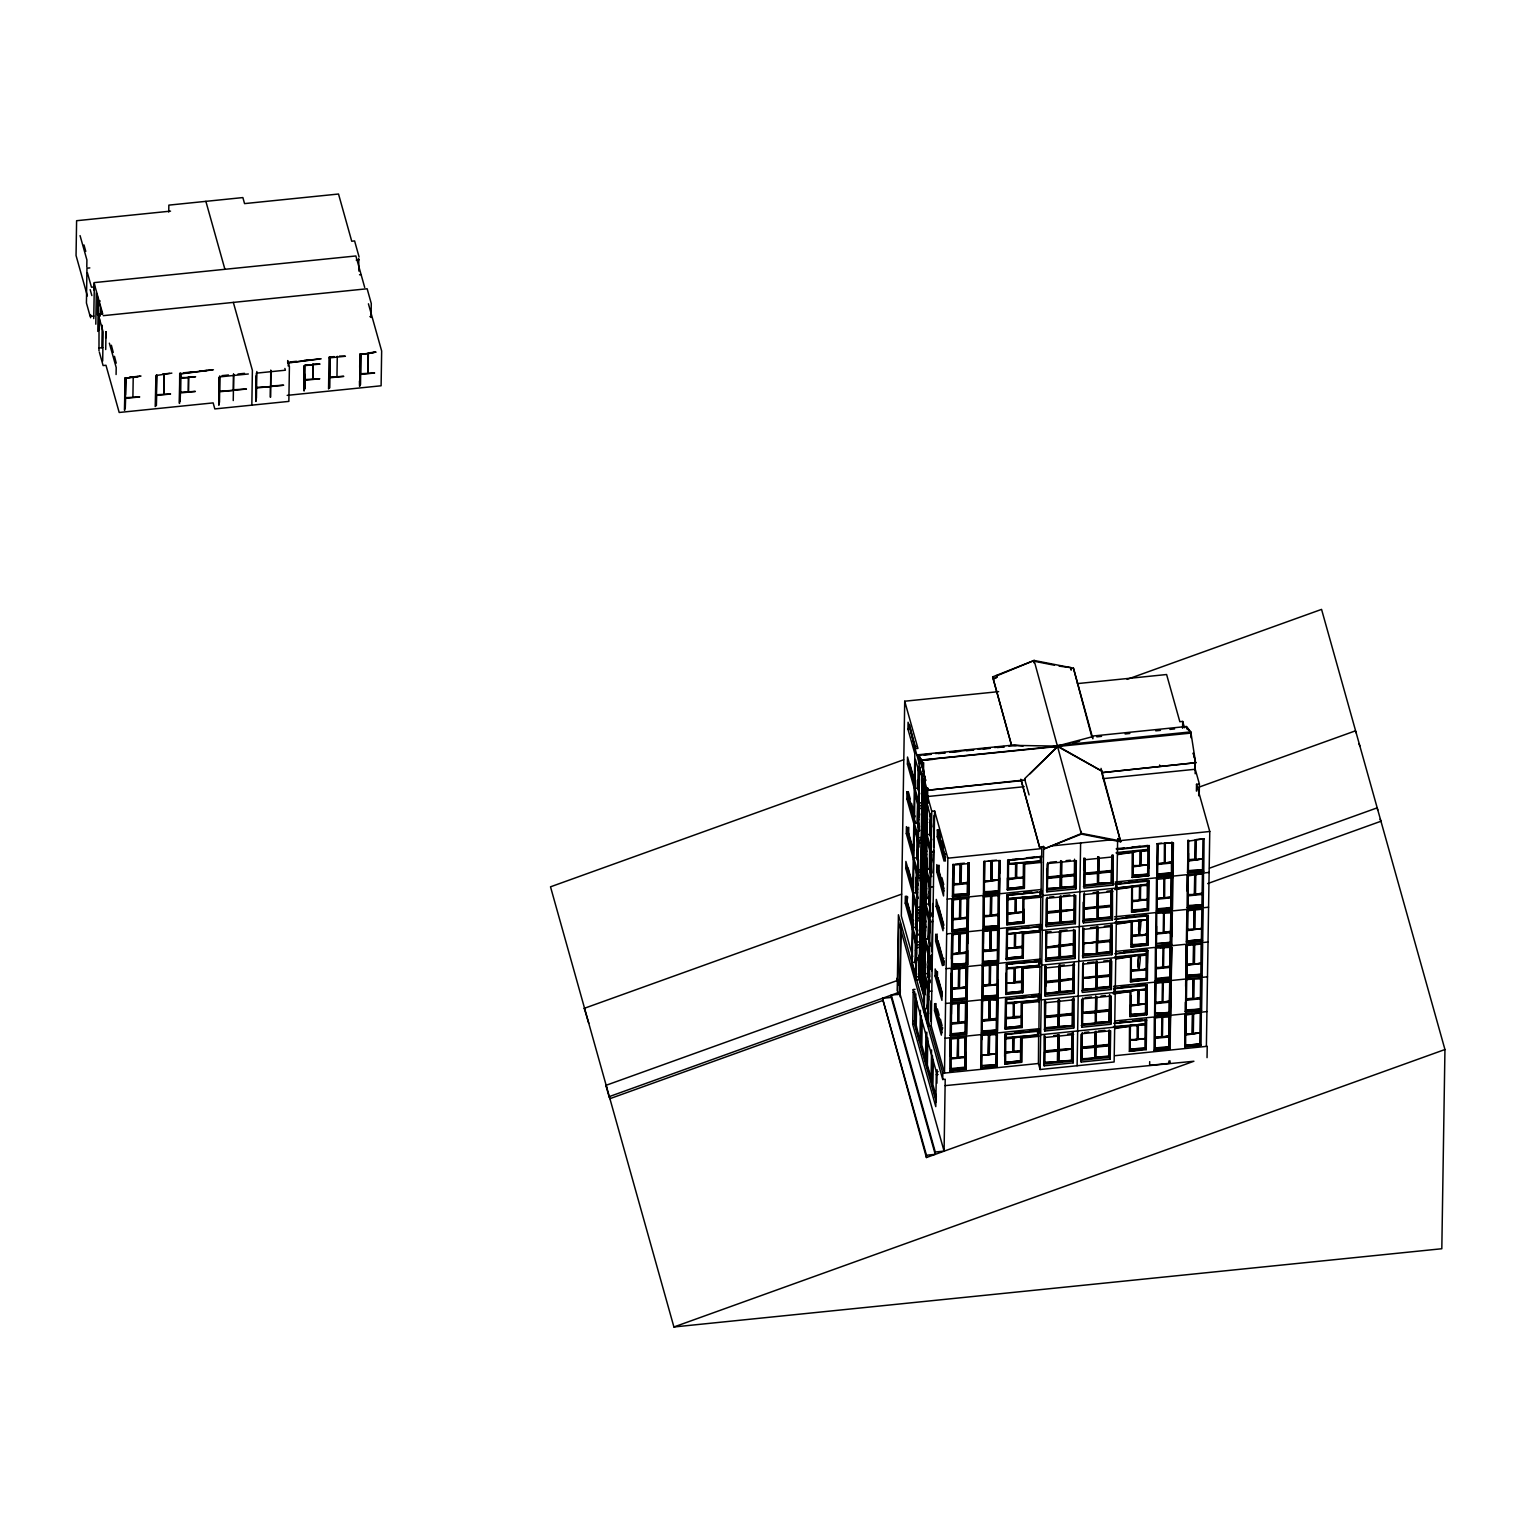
<?xml version="1.0" encoding="UTF-8"?>
<svg xmlns="http://www.w3.org/2000/svg" width="1521" height="1521" viewBox="0 0 1521 1521"><rect width="100%" height="100%" fill="white"/><g stroke="black" fill="none" stroke-linecap="round" stroke-linejoin="round"><path stroke-width="1.5" d="M86.792 266.974L86.906 259.977L80.062 235.603M90.557 317.737L90.595 314.904L91.013 316.349L93.865 316.064M93.846 289.96L93.884 285.321L94.321 286.918L91.469 287.203L87.4 272.715M94.245 286.632L94.283 283.819M94.359 284.085L93.732 318.611M95.804 324.201L96.298 292.735M97.496 315.056L97.743 299.314M97.819 331.407L98.314 299.941L96.641 293.99M98.979 350.819L99.055 314.334L102.744 313.972L93.96 282.64L355.876 255.965L364.698 287.431M99.302 330.133L99.473 318.859M100.196 316.121L100.329 307.128L98.675 301.177L100.234 301.025M101.869 347.72L102.23 325.285M102.687 361.066L103.143 331.901L98.998 317.167M105.69 338.118L105.805 331.673M105.71 349.545L105.995 331.616M116.09 374.527L116.204 367.55L109.36 343.176M124.874 377.683L124.589 410.309L125.083 378.482L140.997 376.048M125.483 394.871L125.749 377.626M133.221 376.866L132.916 396.259M156.606 374.698L156.321 405.784L156.492 395.441L170.58 393.996L156.283 394.757L156.796 375.383M164.097 373.938L163.983 394.015L164.287 374.622M168.736 212.065L168.85 205.126L242.866 197.578L244.558 203.605L338.518 194.023L351.731 241.231L354.602 240.926L359.089 256.992M179.706 373.215L179.459 403.445L179.915 373.995L213.434 369.774M180.581 372.968L180.714 377.626L180.771 373.653L212.218 369.755M218.777 377.55L218.872 405.213L219.309 376.942L248.322 373.976M219.575 377.455L219.537 390.916L219.785 375.877M233.512 373.881L233.435 389.509M233.683 374.451L233.245 400.555M251.84 405.156L252.391 370.364L233.34 302.394M255.794 376.143L255.908 401.449L256.365 373.158L285.378 370.211L284.883 368.462M256.84 371.523L256.422 398.179M270.738 370.097L270.662 385.707L270.89 370.668M288.458 362.682L288.191 365.972M304.789 374.261L304.903 379.623L305.132 365.591L312.09 364.869L304.922 364.907M329.791 357.055L329.696 377.132L330 357.739M337.282 356.294L336.978 375.687M358.88 271.08L358.69 258.494M359.488 381.03L359.64 386.372L360.135 354.545L376.048 352.111L368.158 352.929L368.044 373.006L368.348 353.613L374.755 352.245M359.697 367.379L359.926 353.747M360.667 353.69L360.553 373.767L360.857 354.374L367.474 353.709M371.067 317.433L371.276 303.516L367.15 288.762L103.219 315.665M945.111 1085.633L1193.909 1061.24L926.422 1157.538L882.465 998.327L891.268 997.434L935.244 1154.363L926.46 1155.219L882.465 998.327M891.268 997.434L891.306 995.114L900.242 994.202L900.318 989.41M898.379 985.114L897.143 978.117L898.417 982.642M897.219 990.741L898.417 914.767L923.798 1005.324M897.637 994.468L898.759 922.62L942.735 1079.492L945.206 1079.245L944.085 1151.112L935.282 1152.005L891.306 995.114M899.652 992.89L900.641 929.521M900.052 996.825L901.192 924.502M998.651 691.637L904.71 701.219L901.326 916.098L912.676 956.557M912.068 927.563L905.242 903.189L905.337 896.192L912.182 920.566L913.57 920.433M912.619 892.77L905.775 868.396L905.889 861.418L912.733 885.792M913.17 857.996L906.326 833.603L906.44 826.625L913.265 851M913.703 823.203L906.877 798.829L906.991 791.833L908.379 791.681L908.265 798.677L915.091 823.051M914.254 788.41L907.429 764.036L907.524 757.04L914.368 781.414M914.805 753.617L907.961 729.243L908.075 722.247L914.92 746.621L911.706 963.573L916.231 979.771L919.102 979.486L922.258 773.276M906.725 896.059L906.63 903.056L913.456 927.43M907.79 828.812L907.714 833.47L913.303 853.414M909.349 729.091L909.425 724.433M907.942 827.424L907.847 833.394L913.246 852.616M909.558 725.042L914.958 749.035M913.475 850.391L908.683 833.318L908.778 827.348M918.361 973.877L919.14 976.653L916.288 976.957L912.22 962.451L912.676 933.305L916.745 947.792L919.521 947.222M919.692 941.86L916.84 942.164L912.771 927.658L913.227 898.512L917.296 912.999L920.148 912.714L919.749 911.269L919.521 915.794M920.243 907.086L917.372 907.372L913.322 892.865L913.779 863.719L917.828 878.225L920.699 877.921L920.243 876.343L920.072 881.001M919.996 869.499L920.775 872.294L917.924 872.579L913.855 858.091L914.311 828.926L918.38 843.433L921.156 842.862M921.327 837.501L918.475 837.786L914.406 823.298L914.862 794.133L918.931 808.64L921.783 808.354L921.384 806.91M921.878 802.708L919.026 802.993L914.958 788.505L915.414 759.359L919.483 773.847L922.334 773.562M913.246 989.544L936.328 1071.849L935.776 1106.642L912.695 1024.317L913.246 989.544L915.053 989.353M915.68 891.382L915.908 877.484M917.334 787.06L917.429 780.235M916.174 966.063L915.072 962.166L915.433 939.731M917.809 935.187L915.623 927.373L915.984 904.938M917.809 898.436L916.174 892.58L916.479 872.408M917.809 861.704L916.726 857.787L917.068 835.371M919.445 830.808L917.258 822.994L917.657 798.335M918.133 768.029L917.809 788.22L919.445 794.076M936.309 1101.888L914.501 1024.146L914.977 994.411M916.383 965.854L915.281 961.899L916.383 950.131M916.498 953.078L915.604 940.834M918.038 935.016L915.832 927.107L916.003 915.433L917.676 921.384M917.562 920.129L916.022 914.634L916.193 903.911M918.038 898.246L916.364 892.314L916.555 880.64M916.707 871.267L916.574 879.841L918.114 885.336M918.038 861.475L916.916 857.521L918.019 845.771M918.133 848.718L917.258 836.474M919.692 830.656L917.467 822.728L917.657 811.073L919.673 814.933M919.406 802.879L919.197 815.75L917.657 810.275L917.828 799.533M919.311 780.235L918.342 766.888M915.832 978.326L916.345 946.347M916.383 943.533L918.095 840.676M918.019 839.155L919.254 766.793M1023.101 746.07L1013.48 745.062L917.239 754.872L919.292 755.005L919.178 766.071L931.765 811.282L928.38 1026.162L931.251 1025.876L944.484 1073.065L947.849 858.186L934.616 810.978L931.765 811.282M916.631 1000.514L916.25 1025.249L919.939 1041.733L915.338 1025.325L915.832 993.859M916.231 979.771L919.749 756.983L922.734 767.649M917.809 921.023L917.733 909.406M918.969 847.159L918.817 839.82M918.646 977.889L919.045 955.036M920.547 859.631L920.3 873.51L927.316 898.569M921.707 783.391L921.669 778.771M921.441 949.465L920.966 978.687L922.639 984.638L921.08 984.809L919.406 978.859L919.901 947.374L921.46 947.222M921.631 950.017L919.958 944.066L920.452 912.581L922.125 918.532L921.631 950.017L923.19 949.845M920.509 909.273L921.004 877.807L922.677 883.758L922.182 915.224L920.509 909.273L922.068 909.121L922.486 882.142M921.555 843.014L923.209 848.965L922.715 880.431L921.061 874.48L921.555 843.014L923.114 842.843M921.593 839.687L922.087 808.221L923.76 814.172L923.266 845.638L921.593 839.687L923.152 839.535L924.274 843.509M924.236 783.885L923.817 810.845L922.144 804.894L922.563 777.934M925.624 780.292L923.513 771.965L923.665 762.648M919.939 1041.733L920.433 1010.267M922.639 947.868L921.517 943.895L922.011 912.429M924.274 880.279L922.62 874.328L923.076 845.106M923.152 839.535L923.646 808.069M924.027 784.513L923.703 804.742L922.144 804.894M921.08 984.809L921.574 953.325L919.901 947.374M923.095 991.996L921.422 986.045L921.916 954.58L923.589 960.531L923.095 991.996L924.654 991.844M922.467 919.787L924.141 925.738L923.646 957.203L921.973 951.252L922.467 919.787L924.027 919.635M924.54 887.085L924.084 916.307L925.757 922.258L924.198 922.429L922.525 916.46L923.019 884.994L924.578 884.842M924.73 887.637L923.076 881.686L923.57 850.201L925.224 856.152L924.73 887.637L926.308 887.465M923.608 846.893L924.103 815.408L925.776 821.378L925.281 852.844L923.608 846.893L925.186 846.722L925.605 819.762M926.251 791.072L925.833 818.051L924.16 812.1L924.597 785.121M925.947 1032.341L925.49 1061.563L920.889 1045.174L921.346 1015.952M925.833 1059.434L921.802 1045.079L922.201 1020.344M923.437 934.122L923.57 925.129M924.939 838.736L925.186 823.013M924.578 990.722L923 985.893L923.456 956.671M923.988 921.878L923.532 951.1L921.973 951.252M926.213 886.363L924.635 881.515L925.129 850.049M926.84 815.902L925.719 811.948L926.08 789.456M924.198 922.429L924.692 890.945L923.019 884.994M925.186 994.696L925.509 961.614L923.95 961.766L923.456 993.251L925.015 993.08M926.042 926.821L924.483 926.992L923.988 958.458L925.662 964.409M926.764 894.823L925.091 888.872L925.586 857.407L927.259 863.358M927.696 822.462L926.137 822.614L925.643 854.08L927.297 860.03M927.297 823.26L926.175 819.306L926.65 790.064M927.221 791.148L923.779 1009.716L928.38 1026.162M924.255 1011.427L924.749 979.448M924.806 976.634L925.3 944.655M925.357 941.841L925.852 909.862M925.89 907.048L926.403 875.069M926.441 872.255L926.935 840.295M926.992 837.463L927.487 805.503M926.498 898.778L927.03 863.985M927.981 803.411L928.304 796.015M927.506 985.874L927.164 1008.309L928.628 1013.556M928.095 948.857L928.038 977.68L928.076 974.847M930.263 945.929L928.247 938.723L928.571 918.551M929.141 881.515L928.799 903.93L930.263 909.178M929.73 844.478L929.35 869.156L931.365 876.343M930.206 814.172L929.882 834.364L931.365 839.592M931.974 1081.317L926.46 1065.004L926.859 1032.246M927.316 1007.872L928.399 996.122L927.316 1007.872L928.418 1011.826M928.609 1000.172L927.639 986.825M930.072 981.007L927.848 973.079L928.951 961.329L929.882 976.938M930.51 966.006L928.057 960.607L928.228 949.884M930.072 944.237L928.399 938.286L928.59 926.631L930.244 932.563M928.704 919.387L930.149 931.308M928.951 903.493L930.053 891.743L928.951 903.493L930.053 907.467M930.168 894.69L929.274 882.446M931.727 876.628L929.502 868.719L930.586 856.95L931.517 872.579M931.346 862.977L929.692 856.247L929.863 845.524M931.708 839.858L930.034 833.926L930.225 822.253L931.346 826.207M931.784 826.949L930.339 815.009M928.856 955.511L927.962 1021.656L923.817 1006.902M930.51 851.152L929.597 917.277L925.471 902.542M931.08 814.039L930.7 847.691L926.555 832.957M931.384 1079.264L927.373 1064.909L927.791 1037.93M930.072 965.284L929.027 956.234M929.502 926.536L928.399 938.286M931.708 860.905L930.681 851.855M931.023 829.154L930.034 833.926M931.251 814.933L930.244 821.454M926.422 1157.5L926.46 1155.219M929.597 966.101L929.768 955.378M931.232 861.742L931.403 851M929.844 967.014L930.015 956.272M931.479 862.635L931.613 854.061M930.814 1021.352L930.947 1000.856M931.613 970.873L931.86 954.599M931.917 951.785L932.411 919.806M932.658 903.531L932.449 916.992L931.365 913.075M933.134 873.225L933.495 850.22M933.552 847.406L934.046 815.446M931.251 1025.876L934.616 810.978M931.061 1081.412L931.555 1049.927M936.042 1099.189L932.012 1084.834L932.468 1055.612M936.385 1097.04L932.924 1084.739L933.324 1060.023M934.635 1003.765L941.48 1028.139L941.366 1035.136L934.54 1010.762L934.635 1003.765L936.023 1003.613L935.928 1010.609M935.073 975.969L935.187 968.972L942.031 993.346L941.917 1000.343L935.073 975.969L937.43 975.626L937.487 971.653M935.624 941.176L935.738 934.179L942.564 958.553L942.45 965.55L935.624 941.176L937.982 940.834L943.952 962.185M936.176 906.383L936.29 899.386L943.115 923.76L943.001 930.757L936.176 906.383L938.514 906.041L943.914 925.262M936.727 871.59L936.822 864.593L943.666 888.967L943.552 895.964L936.727 871.59L939.065 871.248L939.16 865.278M937.373 829.82L944.218 854.194L944.104 861.171L937.259 836.797L937.373 829.82L938.761 829.667L938.647 836.664L945.492 861.038M936.537 971.159L936.461 975.817L942.05 995.761M937.126 934.046L937.012 941.024L943.857 965.398M938.324 865.373L938.115 871.457L943.704 891.401M935.244 1154.325L935.282 1152.005M936.898 1083.256L937.107 1069.757M943.78 960.416L943.723 964.409L937.145 940.929M942.735 1079.492L942.83 1073.237L928.247 1021.161M949.865 1056.468L950.15 1038.292L949.865 1070.898L966.006 1069.263L966.272 1036.638L958.496 1037.455L958.401 1057.532L964.998 1056.867L950.701 1058.274L950.739 1069.301L964.827 1067.875L964.808 1056.829L964.827 1067.875M961.253 1002.434L967.052 1002.643L966.538 1034.47L950.416 1036.124L950.682 1003.499L955.302 1003.023M962.755 967.527L967.584 967.85L967.09 999.677L950.967 1001.331L951.157 973.25M951.385 958.914L951.785 933.913L959.276 933.172L959.162 953.249L959.276 933.172M952.051 931.746L952.336 899.12L952.051 931.746L968.193 930.111L968.459 897.485L968.193 930.111M968.725 895.318L969.01 862.692L968.725 895.318L952.602 896.953L952.659 877.978M950.416 1036.124L950.682 1003.499M950.967 1001.331L951.233 968.706L958.154 968.002M967.736 943.647L967.907 932.278L967.641 964.884L951.5 966.538L951.785 933.913M952.602 896.953L952.868 864.327M950.72 1057.608L951.024 1038.216L950.91 1058.293L957.527 1057.627L957.831 1038.235M958.382 1003.442L958.078 1022.834L951.271 1022.815L965.55 1022.074L965.664 1001.997L965.379 1033.082L951.29 1034.527L951.195 1027.626M951.405 1014.203L951.576 1003.423L951.29 1034.527M951.633 999.05L951.804 988.688L966.101 987.281L966.215 967.204L965.93 998.289L951.633 999.05L965.93 998.289M951.823 999.734L952.108 968.63L951.994 988.707M952.184 964.257L952.355 953.895L966.653 952.488L966.767 932.411L966.462 963.496L952.184 964.257L966.462 963.496M952.355 953.249L952.659 933.837L952.545 953.933L958.971 952.564M967.014 928.704L966.995 917.676L967.014 928.704L952.926 930.149L953.211 899.063M953.287 894.671L953.439 884.328L967.736 882.902L967.85 862.825L967.565 893.93L953.287 894.671L967.565 893.93M953.477 895.356L953.762 864.27M950.739 1069.301L950.701 1058.274M952.374 964.941L952.355 953.895M953.401 899.748L953.097 919.14L967.185 917.695L967.489 898.303M953.648 884.347L953.952 864.955M957.336 1056.943L957.641 1037.55M957.869 1022.15L958.173 1002.757M958.42 987.357L958.724 967.964L958.61 988.042L951.804 988.023M959.523 917.771L959.827 898.379L959.713 918.456L952.907 918.456M960.055 882.979L960.359 863.586L960.264 883.663L953.458 883.663M959.048 1002.662L958.933 1022.739L965.36 1021.39M964.808 1056.182L965.113 1036.79L964.998 1056.867M965.379 1033.082L965.341 1022.055M965.74 997.605L965.892 987.262M966.272 962.812L966.443 952.469M967.185 917.695L967.299 897.618M967.375 893.245L967.527 882.883M966.006 1069.263L966.025 1052.551M966.538 1034.47L966.824 1001.845M967.09 999.677L967.375 967.071M967.641 964.884L967.622 950.454M980.722 1067.989L981.007 1035.364L997.358 1034.508L996.863 1066.335L980.722 1067.989L996.863 1066.335M993.08 999.392L997.909 999.715L997.396 1031.542L981.273 1033.196L981.558 1000.571L986.844 1000.058M998.156 968.687L998.232 964.143L997.947 996.749L981.825 998.403L982.091 965.778L989.582 965.036L989.468 985.114L982.87 985.798L982.984 965.702L982.87 985.798M998.498 961.975L998.784 929.35L998.498 961.975L982.357 963.611L982.642 930.985L991.863 930.053M999.05 927.183L999.316 894.557L999.05 927.183L982.908 928.818L983.193 896.192M983.46 894.025L983.745 861.418L1000.096 860.563L999.582 892.39L983.46 894.025L999.582 892.39M996.179 1034.546L995.685 1064.947L981.406 1065.708L981.577 1055.346L995.875 1053.939L981.577 1055.346M981.825 1039.603L981.882 1035.288L981.767 1055.365L988.384 1054.699L988.688 1035.307M982.148 1031.599L982.433 1000.495L982.148 1031.599L996.236 1030.154L996.711 999.753M997.073 964.276L996.787 995.361L982.699 996.806L982.661 985.76L996.939 985.019L982.661 985.76M997.624 929.483L997.339 960.569L983.231 962.013L983.136 955.112M983.327 943.857L983.517 930.928L990.133 930.244L990.019 950.321L983.212 950.321L990.019 950.321M998.156 894.69L997.871 925.795L983.783 927.221L983.764 916.193L998.061 914.767M983.783 927.221L984.068 896.135M998.898 860.582L998.422 891.002L984.334 892.428L984.296 881.4L998.594 879.975L991.787 879.975L992.091 860.582L991.787 879.975M984.315 880.735L984.619 861.342L984.505 881.42L991.122 880.754L991.236 860.658L990.932 880.07M981.596 1066.392L981.767 1056.03M982.699 996.806L982.851 986.445M983.231 962.013L983.212 950.986L997.491 950.226L983.403 951.671M983.403 951.005L983.517 930.928M983.954 916.212L984.258 896.82M984.334 892.428L984.296 881.4M988.194 1054.015L988.498 1034.622M988.935 1019.907L989.049 999.829L988.935 1019.907L982.319 1020.572L996.217 1019.127M989.468 985.114L989.582 965.036M989.829 949.636L990.133 930.244M990.38 914.843L990.684 895.451L990.57 915.528L983.764 915.528M989.563 1035.212L989.258 1054.604L989.372 1034.527M989.791 1019.811L989.905 999.734L989.791 1019.811L996.407 1019.146M990.152 984.334L990.456 964.941L990.342 985.019L996.958 984.353L990.342 985.019M990.703 949.56L991.008 930.168L990.893 950.245L997.51 949.56L990.893 950.245M991.255 914.767L991.559 895.375L991.445 915.452L997.852 914.083L998.042 915.433L983.954 916.878M996.635 1065.537L997.13 1033.71L990.228 1034.413M997.396 1031.542L997.681 998.936M997.947 996.749L997.985 980.056M999.373 891.591L999.582 877.959M999.658 873.415L1000.096 860.563M1004.62 1056.449L1004.982 1033.805L1004.735 1064.054L1021.599 1062.323L1021.751 1037.246L1038.634 1035.535L1038.425 1063.502L1040.117 1069.51L1114.133 1061.981L1117.631 839.193L1120.14 839.687M1005.191 1034.603L1038.919 1031.162L1039.166 1000.742L1022.302 1002.453L1022.15 1027.531L1005.286 1029.261L1005.514 999.012L1010.02 998.556M1005.514 999.012L1039.47 996.369L1039.946 966.748L1022.853 967.66L1022.701 992.757L1005.818 994.468L1005.932 973.288M1012.815 963.534L1006.065 964.219L1040.022 961.576L1040.269 931.156L1023.405 932.867L1023.234 957.964L1006.37 959.675L1006.617 929.426L1015.61 928.513M1006.921 924.882L1007.168 894.652L1006.921 924.882L1023.785 923.171L1023.937 898.074L1040.801 896.363L1040.573 926.783L1006.617 929.426M1007.377 895.432L1041.105 892.009L1041.353 861.57L1024.489 863.301L1024.336 888.378L1007.472 890.089L1007.415 877.978M1005.286 1029.261L1005.742 999.81M1005.818 994.468L1006.294 965.017M1006.37 959.675L1006.845 930.225M1007.472 890.089L1007.701 859.859M1013.499 1051.391L1020.648 1051.372L1013.499 1051.391L1013.727 1037.36L1020.686 1036.657L1020.496 1060.878L1005.59 1062.399L1005.761 1038.178L1012.91 1038.14L1005.951 1038.862L1005.875 1033.558L1005.989 1038.235L1037.626 1035.002L1037.493 1030.344L1006.065 1034.242M1014.051 1016.617L1021.199 1016.579L1014.051 1016.617L1014.26 1002.567L1021.218 1001.864L1021.047 1026.086L1006.142 1027.607L1006.084 1017.416L1013.233 1017.397L1006.275 1018.1L1006.313 1003.385L1013.461 1003.347L1006.313 1003.385M1006.541 1003.442L1006.408 998.784L1006.541 1003.442L1038.178 1000.21L1038.235 996.236L1006.598 999.468M1015.001 968.459L1014.792 982.509L1014.811 967.774L1021.77 967.071L1021.599 991.293L1006.674 992.814L1006.864 968.592L1038.71 965.417L1038.786 961.443L1006.959 963.991L1007.092 968.649L1007.149 964.675M1015.553 933.666L1015.325 947.716L1015.363 932.981L1022.321 932.278L1022.15 956.5L1007.225 958.021L1007.396 933.799L1039.261 930.643L1039.318 926.65L1007.701 929.882L1007.643 933.856L1039.261 930.643M1016.104 898.892L1015.876 912.923L1015.914 898.208L1022.873 897.485L1022.682 921.707L1007.777 923.228L1007.948 899.006L1039.813 895.85L1039.87 891.876M1022.644 912.182L1007.91 914.368L1007.739 913.056L1014.887 913.018L1015.096 898.987L1008.138 899.691L1008.043 894.405M1016.655 864.099L1016.427 878.13L1016.446 863.415L1023.405 862.692L1023.234 886.933L1008.328 888.454L1008.499 864.213L1040.364 861.057L1040.231 856.399M1040.421 857.084L1008.784 860.297L1008.727 864.27L1008.594 859.612M1008.176 899.063L1008.252 895.089L1037.607 892.105M1012.701 1052.19L1005.552 1052.209L1012.701 1052.19L1012.72 1037.455M1013.233 1017.397L1013.271 1002.662M1013.689 1052.076L1013.727 1037.36M1014.241 1017.302L1014.26 1002.567M1021.599 1062.323L1021.751 1037.246M1022.15 1027.531L1022.302 1002.453M1022.701 992.757L1022.853 967.66M1023.234 957.964L1023.405 932.867M1023.785 923.171L1023.766 909.121M1024.336 888.378L1024.489 863.301M1038.634 1035.535L1038.71 1030.363L1029.717 1031.276M1039.166 1000.742L1039.261 995.571L1031.257 996.236M1039.718 965.949L1039.794 960.797L1034.071 961.234M1040.269 931.156L1040.345 926.004L1035.839 926.46M1040.801 896.363L1041.105 892.009M1041.353 861.57L1041.429 856.418L1007.929 860.639M1041.657 857.217L1041.79 848.604L947.849 858.186M1040.117 1069.51L1043.615 846.741L1039.68 847.71L1043.615 846.741L1044.205 848.851L1081.393 834.116L1120.711 841.797L1101.033 768.371M1044.68 1031.029L1044.642 1001.008L1044.68 1031.029L1073.693 1028.063L1073.655 998.042L1073.693 1028.063M1045.231 996.236L1045.193 966.215L1045.231 996.236L1074.244 993.289L1074.206 963.249L1074.244 993.289M1046.334 926.65L1046.771 898.36L1075.784 895.413L1075.328 923.703L1046.334 926.65L1046.239 898.987M1046.866 891.857L1047.323 863.586L1076.336 860.62L1075.879 888.91L1046.866 891.857L1046.714 868.909M1073.161 1062.856L1073.104 1032.835L1073.161 1062.856L1044.147 1065.822L1044.09 1035.782M1046.22 933.153L1045.783 961.443L1074.796 958.496L1075.233 930.206L1046.22 933.153L1045.745 931.422M1044.471 1062.571L1044.642 1051.791L1057.665 1050.46L1057.665 1061.81L1044.471 1062.571L1057.665 1061.81M1053.73 1035.592L1058.065 1035.136L1057.817 1050.193L1044.813 1051.505L1044.889 1035.896M1045.022 1027.778L1045.193 1016.998L1058.217 1015.667L1058.217 1027.017L1045.022 1027.778L1058.217 1027.017M1058.369 1015.401L1058.445 999.791L1058.369 1015.401L1045.364 1016.731L1045.44 1001.103M1045.668 986.521L1045.745 982.205L1058.92 980.608L1058.996 964.998M1058.749 992.224L1058.768 980.893L1058.749 992.224L1045.726 993.555L1045.992 966.31L1045.916 981.939M1059.51 932.354L1059.3 957.45L1046.277 958.762L1046.277 947.431L1059.472 945.815L1059.7 930.776M1046.296 946.575L1046.543 931.536L1046.467 947.146L1059.3 945.244M1059.852 922.658L1059.852 911.307L1059.852 922.658L1046.657 923.418L1046.828 912.638L1060.004 911.022L1060.251 895.983M1047.247 897.314L1046.999 912.353L1047.056 898.892M1047.208 888.625L1047.38 877.845L1060.403 876.514L1060.403 887.865L1047.208 888.625L1060.403 887.865M1047.361 889.196L1047.589 864.099M1044.642 1063.141L1044.642 1051.791M1044.813 1051.505L1045.06 1036.466M1045.174 1028.348L1045.193 1016.998M1045.364 1016.731L1045.592 1001.674M1046.277 958.762L1046.277 947.431M1046.828 923.969L1046.828 912.638M1047.779 862.521L1047.551 877.56L1060.555 876.229L1060.802 861.19M1057.494 1061.24L1057.665 1050.46M1057.817 1050.193L1057.894 1034.584M1058.046 1026.447L1058.217 1015.667M1058.92 980.608L1058.958 967.147M1059.3 957.45L1059.319 946.1M1060.004 911.022L1060.061 897.561M1060.232 887.294L1060.403 876.514M1060.555 876.229L1060.631 860.62M1058.692 1061.715L1058.692 1050.365L1071.545 1049.053L1058.863 1050.935L1058.692 1061.715L1071.545 1060.403L1071.811 1033.158M1058.863 1050.935L1058.806 1034.489M1072.514 998.936L1072.096 1025.61L1059.224 1026.922L1059.243 1015.572L1072.096 1014.26M1072.267 1013.975L1059.262 1015.306L1059.338 999.696M1059.776 992.129L1059.795 980.779L1072.666 978.63L1059.662 979.942L1059.776 992.129L1072.628 990.817L1073.046 964.143M1059.662 979.942L1059.89 964.903L1059.814 980.513M1060.327 957.336L1060.327 945.986L1073.199 943.838L1060.194 945.149L1060.327 957.336L1073.18 956.025L1073.598 929.35M1060.194 945.149L1060.403 932.259M1074.149 894.557L1073.731 921.232L1060.878 922.544L1060.878 911.193L1073.921 909.615L1060.745 910.376L1060.955 897.466M1074.529 859.213L1074.282 886.439L1061.411 887.751L1061.43 876.419L1074.282 875.107M1061.411 887.751L1061.487 862.692M1058.958 1035.06L1058.711 1050.098L1071.735 1048.768L1058.559 1049.528M1059.224 1026.922L1059.243 1015.572M1059.262 1015.306L1059.51 1000.267M1060.365 945.72L1060.593 930.681L1067.096 930.015M1060.878 922.544L1060.878 911.193M1061.145 895.888L1060.745 910.376M1061.696 861.095L1061.449 876.153L1074.453 874.822M1074.796 958.496L1074.72 930.814M1075.328 923.703L1075.252 896.04M1075.879 888.91L1075.803 861.247M1077.115 1065.746L1080.613 842.957M1081.203 1062.038L1081.64 1033.748L1110.653 1030.801L1110.197 1059.091L1081.203 1062.038L1081.108 1034.375M1081.735 1027.245L1082.192 998.955L1111.205 996.008L1110.748 1024.298L1081.735 1027.245L1081.659 999.582M1111.851 954.713L1111.794 924.692L1111.851 954.713L1082.838 957.679L1082.8 927.639M1112.383 919.92L1112.345 889.899L1112.383 919.92L1083.389 922.886L1083.199 902.276M1083.693 869.86L1083.884 858.072L1083.922 888.093L1112.935 885.127L1112.897 855.106L1112.935 885.127M1082.838 957.679L1083.275 929.388L1112.288 926.422M1083.389 922.886L1083.827 894.595L1112.84 891.629M1094.721 1046.695L1094.721 1058.046L1081.849 1059.338L1081.868 1048.007L1094.873 1047.266L1081.868 1048.007M1095.272 1031.352L1095.044 1046.391L1082.039 1047.722L1082.039 1036.409M1095.272 1011.902L1095.253 1023.253L1082.401 1024.565L1082.42 1013.214L1095.424 1012.473L1082.42 1013.214M1095.823 996.559L1095.595 1011.598L1082.591 1012.929L1082.629 999.468M1082.952 978.421L1095.823 977.109L1095.804 988.46L1082.952 989.772L1082.952 978.421L1096.128 976.824L1096.375 961.766M1083.37 963.097L1083.123 978.136L1083.199 962.527M1083.503 943.628L1096.356 942.317L1096.356 953.667L1083.332 954.408L1083.503 943.628L1096.679 942.031L1096.926 926.973L1090.424 927.639M1084.036 920.186L1084.207 909.406L1096.907 907.524L1096.907 918.874L1083.884 919.616L1084.055 908.836L1097.23 907.238L1097.459 892.2L1093.124 892.637M1084.207 909.406L1084.302 892.941M1097.459 872.75L1097.44 884.081L1084.587 885.393L1084.606 874.043L1097.611 873.301L1084.606 874.043M1097.782 872.446L1097.858 856.836L1097.782 872.446L1084.777 873.776L1084.853 858.167M1081.849 1059.338L1082.02 1048.577M1082.039 1047.722L1082.268 1032.683M1082.401 1024.565L1082.572 1013.785M1082.591 1012.929L1082.819 997.89M1082.952 989.772L1083.123 978.992M1083.503 954.979L1083.655 944.199M1083.922 928.304L1083.674 943.343L1096.679 942.031M1084.226 908.569L1084.454 893.511M1084.587 885.393L1084.758 874.613M1084.777 873.776L1085.005 858.719M1095.044 1046.391L1095.082 1032.93M1095.595 1011.598L1095.671 995.989M1096.128 976.824L1096.223 961.196M1096.527 941.461L1096.755 926.422M1097.23 907.238L1097.306 891.629M1095.576 1057.361L1095.747 1046.581L1108.771 1045.269L1108.771 1056.601L1095.576 1057.361L1108.6 1056.03M1109.189 1029.926L1108.942 1044.984L1095.938 1046.296L1095.976 1032.835M1096.128 1022.568L1096.299 1011.788L1109.322 1010.476L1109.303 1021.808L1096.128 1022.568L1109.303 1021.808M1109.722 995.152L1109.493 1010.191L1096.489 1011.522L1096.527 998.042M1109.855 987.034L1109.874 975.683L1109.855 987.034L1096.679 987.794L1096.831 977.014L1110.045 975.398L1110.273 960.359M1097.268 961.671L1097.04 976.729L1097.116 961.12M1110.406 952.241L1110.406 940.891L1110.406 952.241L1097.211 953.002L1097.382 942.221L1110.577 940.605L1110.824 925.567L1104.322 926.232M1097.82 926.897L1097.573 941.936L1097.649 926.327M1110.957 917.448L1110.957 906.098L1110.957 917.448L1097.763 918.209L1097.934 907.429L1111.129 905.813L1111.376 890.774L1107.041 891.211M1098.371 892.105L1098.124 907.143L1098.2 891.534M1098.314 883.416L1098.485 872.636L1111.509 871.305L1111.49 882.655L1098.314 883.416L1111.49 882.655M1111.68 871.039L1111.756 855.41L1111.68 871.039L1098.675 872.351L1098.751 856.741M1095.728 1057.932L1095.747 1046.581M1095.938 1046.296L1096.185 1031.257M1096.28 1023.139L1096.299 1011.788M1096.489 1011.522L1096.717 996.464M1096.831 988.346L1096.831 977.014M1097.382 953.572L1097.382 942.221M1097.915 918.779L1097.934 907.429M1098.466 883.986L1098.485 872.636M1098.675 872.351L1098.903 857.312M1108.771 1056.601L1108.98 1031.523M1109.151 1021.256L1109.322 1010.476M1109.493 1010.191L1109.57 994.582M1110.045 975.398L1110.121 959.789M1110.577 940.605L1110.653 924.996M1111.129 905.813L1111.205 890.203M1111.338 882.085L1111.509 871.305M1110.197 1059.091L1110.121 1031.409M1110.748 1024.298L1110.672 996.635M1111.3 989.506L1111.737 961.215L1082.724 964.181L1082.287 992.453L1111.3 989.506L1111.262 959.485M1115.653 887.408L1115.73 883.435L1115.863 888.093L1147.29 884.195L1147.499 885.488L1140.351 885.526L1140.332 900.242L1140.541 886.211M1114.209 992.472L1114.094 987.813M1146.226 1049.642L1146.454 1019.393L1146.226 1049.642L1129.362 1051.353L1129.514 1026.276L1114.76 1027.778M1146.758 1014.849L1147.005 984.6L1146.758 1014.849L1129.894 1016.56L1130.065 991.483L1113.201 993.194M1139.476 950.492L1147.766 950.606L1147.309 980.056L1130.445 981.767L1130.597 956.69L1115.844 958.192M1141.358 915.699L1148.317 915.813L1147.861 945.263L1130.997 946.975L1131.149 921.897L1116.395 923.399M1144.153 880.697L1148.868 881.02L1148.412 910.471L1131.548 912.182L1131.7 887.104L1114.836 888.815M1148.83 868.092L1149.192 845.448L1148.944 875.678L1132.08 877.408L1132.251 852.311L1117.498 853.813M1145.161 1019.374L1144.952 1048.197L1129.837 1049.034L1129.97 1040.174L1144.895 1038.653L1129.97 1040.174M1137.176 1024.774L1137.138 1039.508L1130.179 1040.212L1130.217 1025.496L1137.366 1025.458L1130.217 1025.496M1130.578 1014.925L1130.521 1005.381L1145.446 1003.86L1130.711 1006.065L1130.578 1014.925L1145.484 1013.404L1145.712 984.581L1114.285 988.498M1130.711 1006.065L1130.673 995.38M1114.817 953.705L1146.264 949.788L1146.035 978.611L1131.13 980.132L1131.073 970.588L1146.188 969.124M1131.13 980.132L1131.301 955.91L1131.282 970.645M1131.662 945.34L1131.852 921.118L1131.662 945.34L1146.587 943.819L1146.815 914.996L1115.368 918.912M1132.213 910.566L1132.156 901.021L1147.29 899.538L1132.365 901.706L1132.213 910.566L1147.138 909.045L1147.347 880.222L1115.92 884.119M1116.471 849.326L1147.899 845.429L1147.671 874.252L1132.765 875.773L1132.708 866.229L1147.823 864.746L1140.674 864.765L1140.902 850.733L1140.674 864.765M1132.765 875.773L1132.936 851.551L1132.917 866.267M1130.027 1049.718L1130.179 1040.858M1130.179 1040.212L1130.407 1026.181M1130.94 991.388L1130.73 1005.419L1137.689 1004.716L1137.708 990L1130.749 990.703L1137.708 990M1132.365 901.059L1132.404 886.325M1137.955 1038.729L1145.104 1038.691L1138.145 1039.413L1138.164 1024.679L1145.313 1024.66L1138.164 1024.679M1138.488 1003.936L1145.636 1003.898L1138.488 1003.936L1138.716 989.886L1145.864 989.867L1138.716 989.886M1139.039 969.143C1144.553 932.202 1129.59 979.752 1145.997 968.44L1146.188 969.752L1131.263 971.273M1139.59 934.35C1145.104 897.409 1130.141 944.959 1146.549 933.647L1146.72 934.978L1131.814 936.48M1138.145 1039.413L1138.354 1025.363M1138.678 1004.62L1138.906 990.57M1147.309 980.056L1147.271 967.926M1147.347 963.401L1147.556 949.807M1147.861 945.263L1148.108 915.015M1148.412 910.471L1148.64 880.222M1149.705 1061.62L1149.629 1065.346L1169.972 1063.274L1170.01 1060.859M1170.105 1038.786L1170.467 1016.066L1170.181 1048.672L1154.059 1050.327L1154.325 1017.701L1163.546 1016.769M1154.591 1015.534L1154.876 982.908L1171.227 982.072L1170.733 1013.88L1154.591 1015.534L1170.733 1013.88M1155.142 980.741L1155.428 948.115L1171.778 947.279L1171.265 979.106L1155.142 980.741L1171.265 979.106M1155.694 945.948L1155.96 913.341L1172.33 912.486L1171.816 944.313L1155.694 945.948L1171.816 944.313M1171.075 908.151L1171.037 897.105L1171.075 908.151L1156.987 909.577L1156.949 898.55L1171.246 897.124L1164.63 897.808L1164.744 877.731L1172.653 876.895L1172.368 909.52L1156.226 911.155L1156.511 878.549M1166.284 842.805L1173.413 842.9L1172.919 874.727L1156.778 876.381L1157.063 843.756L1161.664 843.28M1169.174 1016.218L1168.889 1047.304L1154.8 1048.73L1154.762 1037.702L1169.06 1036.295L1169.364 1016.903M1154.8 1048.73L1155.009 1021.96M1155.219 1009.126L1155.314 1002.909L1169.402 1001.483L1169.44 1012.511L1155.142 1013.271L1169.44 1012.511M1162.424 982.87L1162.12 1002.263L1155.504 1002.928L1155.618 982.851M1155.884 979.163L1156.169 948.058L1155.884 979.163L1169.972 977.718L1169.953 966.691L1155.865 968.117L1162.671 967.47L1162.976 948.077M1156.245 943.685L1156.397 933.343L1170.505 931.898L1170.524 942.925L1156.245 943.685L1170.333 942.24M1156.435 944.37L1156.511 926.213M1156.968 897.884L1157.272 878.492L1157.158 898.569L1163.755 897.884L1163.869 877.807M1171.626 873.358L1171.588 862.312L1171.626 873.358L1157.329 874.1L1157.5 863.757L1171.797 862.331L1171.911 842.254L1171.797 862.331M1157.5 863.091L1157.804 843.699L1157.69 863.776L1164.306 863.11L1164.421 843.014M1154.971 1037.721L1155.276 1018.329M1155.333 1013.956L1155.314 1002.909M1155.504 1002.928L1155.808 983.536M1156.987 909.577L1156.949 898.55M1157.519 874.784L1157.5 863.757M1156.721 913.284L1156.606 933.362L1163.223 932.677L1163.527 913.284M1169.915 982.11L1169.611 1001.502L1162.995 1002.168L1163.299 982.775M1170.162 966.71L1170.257 946.632L1170.162 966.71L1163.546 967.375L1163.85 947.982M1164.078 932.601L1164.192 912.505L1170.999 912.524L1170.695 931.917L1164.078 932.601L1170.505 931.232L1170.809 911.84M1165.295 842.938L1165.181 863.015L1171.607 861.647M1168.889 1047.304L1168.85 1036.276M1169.25 1011.826L1169.725 981.425M1169.972 977.718L1169.953 966.691M1171.056 896.439L1171.36 877.047L1171.246 897.124M1170.524 942.925L1170.505 931.232M1168.908 1062.666L1168.927 1060.974M1170.505 1013.1L1171.227 982.072M1171.056 978.307L1171.778 947.279M1171.702 936.689L1172.33 912.486M1172.368 909.52L1172.653 876.895M1172.919 874.727L1173.014 853.471M1182.597 728.255L1182.711 721.429L1179.84 721.715L1166.607 674.525L1077.362 683.613M1196.723 1013.157L1201.324 1012.701L1201.039 1045.307L1184.916 1046.961L1185.201 1014.336L1192.103 1013.632M1193.11 978.821L1192.996 998.898L1193.11 978.821L1185.734 979.543L1202.103 978.706L1201.59 1010.533L1185.467 1012.168L1185.391 1002.282M1185.639 986.368L1185.734 979.543M1186.019 977.376L1186.285 944.769L1186.019 977.376L1202.141 975.741L1202.636 943.914L1186.513 945.549M1186.551 942.583L1186.836 909.976L1186.551 942.583L1202.693 940.948L1203.187 909.121L1187.064 910.756M1187.121 891.097L1187.388 875.183L1187.102 907.79L1203.225 906.155L1203.51 873.529L1187.597 875.963M1187.654 873.016L1187.92 840.391L1187.654 873.016L1203.776 871.362L1204.062 838.755L1196.152 839.573L1196.038 859.65L1202.655 858.985L1188.357 860.392L1188.205 870.734L1202.484 869.993L1202.959 839.573M1184.916 1046.961L1185.201 1014.336M1185.467 1012.168L1185.962 980.342M1185.639 1033.672L1185.943 1014.279L1185.829 1034.356L1192.445 1033.691L1192.559 1013.613L1192.255 1033.006M1200.582 978.06L1200.297 1009.145L1186.209 1010.59L1186.171 999.544L1200.468 998.137M1186.209 1010.59L1186.494 979.486L1186.38 999.563M1201.134 943.267L1200.849 974.353L1186.76 975.798L1186.722 964.751L1201.02 963.344L1194.403 964.029L1194.707 944.617M1187.236 945.397L1186.931 964.789L1186.969 949.009M1187.14 938.248L1187.274 929.977L1201.571 928.551L1194.955 929.236L1195.259 909.843M1187.768 910.604L1187.464 929.996L1187.578 909.919M1202.427 874.366L1201.932 904.786L1187.844 906.212L1187.825 895.185L1202.122 893.759M1187.844 906.212L1188.129 875.126L1188.015 895.204M1188.395 871.419L1188.471 853.262M1200.24 1013.537L1199.746 1043.938L1185.658 1045.383L1185.639 1034.337L1199.936 1032.93L1193.32 1033.596L1193.624 1014.203M1186.76 975.798L1186.722 964.751M1201.875 909.159L1201.4 939.56L1187.293 941.005L1187.274 929.977M1188.566 860.411L1188.681 840.333M1194.784 770.348L1194.936 759.816L1195.183 773.752M1193.339 963.42L1193.643 944.028L1193.529 964.105L1186.741 964.105M1193.89 928.628L1194.194 909.235L1194.08 929.312L1187.274 929.312M1194.441 893.835L1194.745 874.442L1194.631 894.519L1187.825 894.519M1195.487 840.353L1195.183 859.745L1195.297 839.668M1196.419 791.129L1196.533 784.304L1199.385 784.018L1199.213 795.388M1198.7 795.768L1198.776 791.281M1206.381 1046.372L1209.765 831.493L1196.533 784.304M1207.047 1057.646L1207.218 1046.296L1114.798 1055.707M1127.118 679.355L1321.559 609.389L1444.95 1049.528L1441.813 1248.741L673.917 1326.977L550.507 886.819L903.626 759.759M919.578 767.516L927.582 799.152L927.753 788.639L926.023 788.791L927.848 788.239L926.023 788.81L922.049 760.082L917.239 754.872M1022.777 780.539L926.27 790.388L1025.249 779.912L1024.983 778.353L1057.932 746.26L1029.831 773.923M1013.804 745.385L1057.779 746.127L1101.508 770.938L1057.913 746.64L1053.197 746.583M1101.793 772.668L1195.753 762.705L1101.793 772.668L1101.603 770.539M1159.991 766.356L1159.61 765.006M1081.393 834.116L1034.109 660.475L992.662 676.883L1011.389 744.929M996.35 675.438L996.844 677.225C988.156 680.609 999.354 677.948 996.578 675.913L1034.109 660.475L1073.446 668.156L1092.877 738.769M1071.107 670.172L1070.936 667.662L1059.091 666.122M1073.446 668.156L1091.926 737.191L1092.04 736.107L1186.304 726.506L1190.81 731.886L1195.658 763.105M1081.127 831.284L1081.146 833.622L1044.205 848.851M1118.22 841.303L1117.973 838.489L1118.562 840.6L1121.053 841.094M1081.716 833.413L1118.562 840.6M588.76 1023.272L584.292 1008.328L901.649 894.139M1198.89 787.175L1355.344 730.879L1356.181 732.894M882.427 1000.609L609.902 1098.675L609.065 1096.679L605.89 1085.367L897.105 980.589M1209.518 868.168L1376.942 807.936L1377.779 809.933M609.065 1096.679L900.28 991.882M1207.674 883.587L1380.954 821.245L1380.098 819.23M673.917 1326.977L1444.95 1049.528M1092.686 737.875L1092.591 736.658L1053.121 747.134M1062.247 745.556L1057.913 746.64L1057.817 745.423L1190.81 731.886L1191 737.742M1073.123 742.818L1079.644 741.164M170.542 211.134L76.601 220.716L76.05 255.509L87.381 295.949M89.834 267.905L86.963 268.19L86.431 302.983L90.176 316.387M356.199 260.091L359.051 259.806M359.545 274.75L360.61 274.636M369.888 316.634L371.276 316.482M99.017 348.005L102.706 347.625M129.475 377.227L137.631 376.409M162.633 374.071L169.553 373.348M334.202 356.598L329.049 357.112L328.555 388.939M339.487 356.066L345.4 356.256L329.277 357.91M133.411 377.55L139.837 376.181M184.193 372.759L193.186 371.827M199.935 371.143L206.685 370.459M289.693 361.998L296.443 361.314M304.067 360.401L312.185 359.716M290.72 362.454L319.885 358.785M221.952 375.649L228.454 374.984M238.017 374.014L244.52 373.348M125.425 397.684L139.723 396.924L125.616 398.369L125.273 408.027M180.258 392.266L195.372 391.429L180.448 392.95L180.124 401.126M233.416 389.775L246.44 389.034L233.569 390.327M256.593 387.399L269.597 386.657L256.745 387.969M287.165 395.365L381.106 385.783L381.657 350.99L368.424 303.801M907.961 729.243L910.338 728.939L915.718 748.161M914.92 746.621L916.307 746.488M1096.85 736.848L1101.565 736.354M1125.122 733.959L1129.837 733.483M1155.77 730.841L1160.466 730.365M1169.896 729.396L1174.611 728.92M917.296 755.405L930.833 754.017M935.567 753.541L945.016 752.572M949.731 752.096L973.364 749.682M978.079 749.207L989.905 748.009M994.62 747.514L1004.069 746.564M1008.803 746.07L1016.142 745.67M924.065 755.062L931.156 754.34M938.229 753.617L945.321 752.895M952.412 752.173L959.504 751.45M966.596 750.728L973.687 750.005M983.136 749.035L990.209 748.313M997.301 747.591L1004.392 746.868M926.27 790.388L922.068 760.101L923.798 759.93L921.916 759.968L1057.875 746.108M922.068 760.101L1190.905 733.103L1186.874 727.057M919.292 755.005L917.6 755.709L921.954 760.5L933.114 759.359M907.429 764.036L909.786 763.732L915.167 782.935M919.102 776.185L918.019 787.935L919.673 793.886M914.958 788.505L918.931 787.84M926.118 788.41L927.848 788.239M906.877 798.829L909.235 798.525L914.615 817.728M927.639 796.529L1024.184 786.699M1103.124 778.657L1195.259 769.265L1199.385 784.018M921.821 805.522L918.969 805.826L914.444 789.627M917.657 810.275L919.597 813.83M924.16 812.1L925.719 811.948M915.205 816.074L913.817 816.207L906.991 791.833M926.175 819.306L927.734 819.135M925.776 821.378L927.335 821.207M914.406 823.298L917.258 822.994M906.326 833.603L908.683 833.318M927.03 834.649L930.719 834.269M937.259 836.797L939.617 836.474L945.606 857.806M921.289 840.314L918.418 840.6L913.893 824.42M923.209 848.965L924.768 848.794M933.97 851.912L931.118 852.216L926.517 835.77M944.218 854.194L945.606 854.042M913.855 858.091L916.726 857.787M1050.555 846.018L1113.011 839.668M1118.163 840.828L1209.765 831.493M905.775 868.396L908.151 868.111L913.532 887.313M955.188 864.099L964.39 863.168M988.346 860.943L996.502 860.125M953.097 865.126L969.238 863.491M1188.148 841.189L1204.062 838.755M1012.206 859.403L1018.956 858.719M1026.675 857.768L1034.698 857.103M1116.281 848.642L1124.456 847.958M1132.08 847.045L1140.199 846.36M1173.413 842.9L1157.063 843.756M1117.935 849.44L1149.42 846.227M926.479 869.442L930.168 869.061M1008.537 863.586L1040.364 861.057M1116.205 852.616L1147.842 849.402L1148.051 850.714L1141.092 851.418M1116.395 853.3L1148.032 850.087M1133.126 852.235L1139.894 850.828L1139.875 865.563L1132.727 865.582M921.061 874.48L922.62 874.328M1024.717 864.08L1041.581 862.369M1117.707 854.612L1132.251 852.311M920.737 875.107L917.885 875.393L913.341 859.213M1049.946 862.293L1056.449 861.627M1066.031 860.658L1070.366 860.221M1084.378 859.802L1113.372 856.855M923.076 881.686L924.635 881.515M922.677 883.758L924.236 883.587M967.546 882.218L961.12 883.587L961.424 864.194M1016.237 877.446L1023.386 877.427L1008.271 878.91M1188.376 859.726L1194.993 859.061M933.438 886.705L930.567 887.009L925.966 870.563M953.629 885.013L967.736 883.568M984.486 882.085L998.403 879.956M1132.898 866.913L1147.633 864.708M1157.69 864.441L1171.778 862.996M1188.547 861.076L1202.465 858.947M925.091 888.872L926.65 888.72M1047.399 876.99L1060.403 875.678M1061.297 875.583L1074.301 874.252L1074.453 875.678L1061.582 876.971M1084.606 873.206L1097.611 871.875M1098.504 871.78L1111.528 870.468M924.692 890.945L926.251 890.793M1047.532 878.416L1060.555 877.085M1098.637 873.206L1111.661 871.875M913.322 892.865L916.174 892.58M907.695 896.915L906.763 902.98L913.341 926.46M1132.575 875.088L1147.671 874.252M1007.244 889.31L1024.108 887.58M1188.205 870.734L1202.484 869.993M984.144 891.743L998.422 891.002M1157.329 874.1L1171.436 872.674M952.374 896.154L968.516 894.519M1187.426 872.217L1203.776 871.362M1172.691 873.929L1156.778 876.381M905.242 903.189L907.6 902.885L913.589 924.236M1061.259 887.199L1074.282 886.439M1084.435 884.823L1097.44 884.081M947.203 899.12L1041.144 889.538L1042.836 895.565L1147.48 884.88M1115.178 882.009L1209.119 872.427M954.637 898.892L961.538 898.189M985.494 895.964L994.715 895.032M1194.289 874.48L1201.21 873.776M952.545 899.919L968.687 898.284M1046.391 890.127L1075.404 887.18M1083.446 886.363L1112.459 883.397M983.422 896.991L999.544 895.356M1009.412 894.424L1018.405 893.492M1023.861 892.789L1031.903 892.124M1114.912 883.663L1121.661 882.979M1128.411 882.294L1137.404 881.381M1156.74 879.328L1172.862 877.693M1115.14 884.462L1148.868 881.02M925.947 904.235L929.635 903.854M1007.986 898.379L1039.813 895.85M1132.594 887.009L1139.552 886.306L1139.324 900.356L1132.175 900.375L1132.365 901.706M1024.165 898.873L1041.029 897.162M1115.064 889.614L1131.7 887.104M920.186 909.9L917.334 910.185L912.79 894.006M1049.414 897.086L1053.749 896.649M1063.312 895.679L1069.814 895.013M916.022 914.634L917.962 918.209M922.525 916.46L924.084 916.307M966.995 917.011L960.588 918.38L960.892 898.987M1015.686 912.239L1022.834 912.22L1007.72 913.684M1140.123 899.557L1147.29 899.538M932.886 921.498L930.034 921.783L925.414 905.356M953.078 919.806L967.185 918.361M1188.015 895.869L1202.103 894.424L1201.913 893.074L1195.506 894.443L1195.81 875.05M1157.139 899.234L1171.227 897.789M1046.847 911.782L1059.852 910.452M1084.074 907.999L1097.078 906.668M1097.972 906.573L1110.976 905.261M924.141 925.738L925.7 925.586M1046.999 913.208L1060.023 911.878M1061.05 911.763L1073.731 909.9M1098.086 907.999L1111.11 906.668M912.771 927.658L915.623 927.373M1132.023 909.881L1147.138 909.045M966.824 928.019L952.926 930.149M1006.693 924.103L1023.557 922.372M1148.184 909.672L1131.548 912.182M1187.654 905.527L1201.932 904.786M983.593 926.536L997.871 925.795M1156.778 908.893L1170.885 907.467M951.823 930.947L967.964 929.312M998.822 926.384L982.908 928.818M1172.14 908.721L1156.226 911.155M1046.657 923.418L1059.681 922.087M1060.707 921.973L1073.731 921.232M1083.884 919.616L1096.907 918.874M1097.763 918.209L1110.786 916.878M946.67 933.894L1040.611 924.331L1042.303 930.358L1116.319 922.81M1114.627 916.783L1208.568 907.219M1162.881 912.619L1169.801 911.916M1189.137 909.729L1199.48 908.702M952.013 934.712L968.136 933.057M1045.84 924.92L1074.853 921.973M1082.895 921.137L1111.908 918.19M998.993 930.149L982.642 930.985M1022.359 927.829L1029.109 927.145M1125.616 917.315L1134.609 916.403M1114.589 919.254L1148.317 915.813M925.395 939.027L928.247 938.723M1115.121 922.201L1146.929 919.673L1115.311 922.886M1132.042 921.802L1138.811 920.414L1138.773 935.13L1131.624 935.168M1139.99 921.004L1146.758 919.597M919.958 944.066L921.517 943.895M1023.614 933.666L1040.478 931.955M1116.623 924.198L1131.149 921.897M919.635 944.693L916.783 944.978L912.258 928.799M1046.695 932.088L1051.03 931.651M921.574 953.325L923.133 953.173M966.462 951.804L960.036 953.154L960.34 933.761M1015.134 947.032L1022.093 946.328L1022.283 947.64L1007.168 948.477L1022.283 947.013M1156.416 932.677L1163.223 932.677M1131.624 935.795L1146.739 934.331M932.335 956.291L929.483 956.576L924.882 940.149M952.545 954.58L966.634 953.154M1187.464 930.662L1201.362 928.532M1156.587 934.027L1170.695 932.582M1097.421 941.366L1110.425 940.035M942.564 958.553L943.952 958.42M1046.448 947.982L1059.472 946.67M1060.498 946.556L1073.199 944.674M1097.554 942.792L1110.577 941.461M912.22 962.451L915.072 962.166M1131.472 944.655L1146.587 943.819M983.041 961.329L997.339 960.569M1006.161 958.876L1023.025 957.165M1147.633 944.465L1130.997 946.975M967.413 964.105L951.5 966.538M998.27 961.177L982.357 963.611M1186.342 941.803L1202.693 940.948M1046.125 958.192L1059.148 956.88M1060.175 956.766L1073.18 956.025M1083.332 954.408L1096.356 953.667M1097.211 953.002L1110.235 951.671M946.119 968.687L1040.06 959.124L1041.752 965.151L1115.768 957.603M1116.338 951.347L1208.035 942.012M1188.585 944.522L1195.506 943.819M1160.029 947.659L1169.25 946.708M951.462 969.504L967.584 967.85M1045.288 959.713L1074.301 956.747M1082.344 955.929L1111.357 952.983M998.441 964.922L982.091 965.778M1019.564 962.85L1028.557 961.937M1123.677 952.089L1131.814 951.424M1116.3 953.819L1147.766 950.606M924.844 973.801L928.532 973.44M1006.902 967.964L1038.71 965.417M1114.57 956.994L1146.207 953.762L1146.416 955.074L1139.457 955.777M1114.76 957.679L1146.397 954.447M1131.491 956.595L1138.259 955.207L1138.24 969.923L1131.073 969.961M919.406 978.859L920.966 978.687M1023.082 968.459L1039.946 966.748M1116.072 958.99L1130.597 956.69M1060.042 965.474L1064.377 965.036M1087.705 962.66L1094.207 961.994M1103.771 961.025L1108.106 960.569M1045.688 967.945L1074.682 964.998M921.422 986.045L923 985.893M965.911 986.597L959.485 987.947L959.789 968.554M982.68 985.114L989.277 984.429M1014.602 981.825L1021.561 981.102L1021.732 982.433L1006.636 983.269L1021.751 981.786M1155.865 967.47L1162.671 967.47M1169.953 966.025L1163.546 967.375M913.208 992.357L915.015 992.167M931.784 991.084L928.932 991.369L924.331 974.942M951.994 989.372L966.082 987.947M1186.912 965.436L1200.81 963.325M1156.055 968.801L1170.143 967.375M1045.745 981.368L1058.749 980.037M1082.971 977.566L1095.976 976.254M1096.869 976.159L1109.874 974.828M1045.897 982.775L1058.92 981.444M1059.947 981.349L1072.647 979.467M1097.002 977.566L1110.026 976.254M927.506 995.399L928.551 986.73L924.369 972.109M1130.94 979.448L1146.035 978.611M1186.551 975.113L1200.849 974.353M982.49 996.122L996.787 995.361M1005.609 993.669L1022.473 991.958M1147.081 979.258L1130.445 981.767M1155.694 978.478L1169.782 977.033M950.739 1000.533L966.862 998.898M997.738 995.97L981.825 998.403M1185.791 976.577L1202.141 975.741M1058.597 991.673L1045.726 993.555M1059.624 991.559L1072.628 990.817M1082.781 989.201L1095.804 988.46M1096.679 987.794L1109.703 986.464M945.568 1003.48L1039.508 993.916L1041.201 999.943L1145.845 989.239L1114.018 991.787M1113.543 986.368L1207.484 976.805M1157.177 982.68L1166.398 981.748M950.91 1004.297L967.052 1002.643M1044.756 994.506L1073.75 991.54M1081.792 990.722L1110.805 987.775M997.909 999.715L981.558 1000.571M1016.769 997.871L1025.762 996.958M1120.863 987.11L1129.019 986.426M1136.681 985.513L1144.762 984.828M1113.505 988.821L1147.233 985.399M924.293 1008.594L927.981 1008.214M1006.351 1002.757L1038.178 1000.21M934.54 1010.762L936.879 1010.419L942.26 1029.622M1014.469 1003.252L1021.218 1001.864M1022.53 1003.252L1039.394 1001.521M1113.41 993.993L1130.065 991.483M1084.986 997.662L1091.489 996.996M1101.052 996.027L1105.387 995.59M1045.136 1002.738L1074.149 999.772M912.733 1021.504L914.558 1021.313M912.695 1024.317L914.501 1024.146M982.129 1019.888L988.745 1019.222M989.601 1019.127L996.217 1018.462L996.407 1019.811L982.3 1021.237M1130.54 1004.735L1137.689 1004.716M1155.314 1002.244L1162.12 1002.263M1169.421 1000.818L1162.995 1002.168M1186.19 998.879L1192.806 998.213M1006.084 1018.062L1021.18 1017.226L1006.275 1018.747M951.443 1024.165L965.55 1022.739M1186.361 1000.229L1200.468 998.803L1200.278 997.453L1193.852 998.803L1194.175 979.41M1155.504 1003.594L1169.592 1002.168M1045.212 1016.161L1058.217 1014.83M1059.11 1014.735L1072.115 1013.423L1072.267 1014.83L1059.396 1016.142M1082.42 1012.359L1095.424 1011.047M1096.318 1010.952L1109.341 1009.621M941.48 1028.139L942.868 1027.987M1045.345 1017.568L1058.369 1016.237M1096.451 1012.359L1109.474 1011.047M1130.388 1014.241L1145.484 1013.404M951.1 1033.843L965.189 1032.398M1186.019 1009.906L1200.297 1009.145M981.958 1030.915L996.236 1030.154M1005.058 1028.462L1021.922 1026.751M1146.549 1014.051L1129.894 1016.56M950.188 1035.326L966.329 1033.672M997.187 1030.763L981.273 1033.196M1185.239 1011.37L1201.59 1010.533M1059.072 1026.352L1072.096 1025.61M1082.249 1023.994L1095.253 1023.253M945.016 1038.273L1038.957 1028.709L1040.649 1034.736L1145.294 1024.032L1113.486 1026.58M1115.235 1020.933L1206.933 1011.598M950.359 1039.071L966.5 1037.436M1044.205 1029.299L1073.218 1026.333M1081.26 1025.515L1110.273 1022.568M1185.41 1015.134L1201.324 1012.701M1014.906 1032.645L1022.968 1031.979M1119.475 1022.131L1126.224 1021.447M1132.974 1020.762L1141.967 1019.85M1170.676 1016.846L1154.325 1017.701M1113.733 1023.291L1145.351 1020.059M1115.197 1023.386L1146.682 1020.192M1005.799 1037.55L1037.626 1035.002M1013.918 1038.044L1020.686 1036.657M1021.979 1038.044L1038.843 1036.314M1114.969 1028.557L1129.514 1026.276M1067.628 1034.166L1071.963 1033.729M1084.435 1032.455L1088.77 1032.018M1098.352 1031.048L1104.854 1030.382M1044.585 1037.531L1073.598 1034.565M989.068 1053.92L995.875 1053.939M1129.989 1039.527L1137.138 1039.508M1154.781 1037.037L1161.569 1037.056L1161.873 1017.663M1168.869 1035.611L1162.443 1036.961L1162.747 1017.568M950.891 1058.958L964.998 1057.513M1185.829 1035.021L1199.727 1032.911M1154.952 1038.387L1169.041 1036.961M1044.661 1050.954L1057.665 1049.623M1081.887 1047.151L1094.892 1045.821M1095.785 1045.745L1108.79 1044.414M1044.813 1052.361L1057.836 1051.03M1095.9 1047.151L1108.923 1045.821M1129.837 1049.034L1144.952 1048.197M950.549 1068.617L964.637 1067.191M981.406 1065.708L995.685 1064.947M1021.371 1061.544L1004.735 1064.054M1145.997 1048.844L1129.362 1051.353M1154.591 1048.045L1168.698 1046.619M965.778 1068.464L949.865 1070.898M1184.688 1046.163L1201.039 1045.307M936.328 1071.849L938.134 1071.659M1058.521 1061.145L1071.545 1060.403M1081.697 1058.787L1094.721 1058.046M942.83 1073.237L1038.425 1063.502M936.271 1074.663L938.096 1074.491M1072.666 1061.126L1043.653 1064.073L1044.147 1065.822M1080.709 1060.308L1109.722 1057.342M917.6 755.709L919.33 755.538M921.916 759.968L923.646 759.778L921.954 760.481M1036.067 661.616L1054.49 665.228M1034.09 660.456L1034.261 662.985L1033.767 661.179M992.662 676.883L1011.617 745.404M1358.975 743.826L1359.812 745.841M584.292 1008.328L585.129 1010.324M605.89 1085.367L606.727 1087.363M1186.95 728.274L1187.331 729.586M1182.711 721.429L1184.479 727.741M1203.225 906.155L1187.102 907.79M1201.4 939.56L1187.293 941.005M1199.746 1043.938L1185.658 1045.383M1148.944 875.678L1132.08 877.408M1170.181 1048.672L1154.059 1050.327M1115.749 884.005L1116.87 888.017M1114.094 988.384L1115.216 992.395M1024.66 779.113L1029.071 794.894M1043.368 846.246L1043.976 848.357M1023.177 877.389L1008.461 879.594L1008.271 878.263L1015.42 878.244L1015.648 864.194L1008.499 864.213M1023.234 886.933L1008.328 888.454M1022.682 921.707L1007.777 923.228M1022.15 956.5L1007.225 958.021M1007.396 933.799L1014.545 933.78L1014.336 947.811L1007.377 948.534M1021.599 991.293L1006.674 992.814M1006.864 968.592L1014.013 968.573L1013.785 982.604L1006.826 983.307M1021.047 1026.086L1006.142 1027.607M1020.496 1060.878L1005.59 1062.399M904.71 701.219L917.943 748.408L915.072 748.693L919.216 763.447M938.875 830.58L940.662 836.987M941.86 841.246L943.666 847.653M938.78 836.55L945.359 860.03M927.011 803.81L931.156 818.545M918.893 783.676L919.292 785.121M926.84 815.085L927.316 816.777M918.836 786.984L919.254 788.429M926.783 818.374L927.259 820.066M921.745 805.255L927.221 824.724M941.936 877.75L943.723 884.576M926.137 822.614L927.24 826.587M908.95 763.808L915.015 786.053M939.065 871.248L943.857 888.34M938.229 871.343L943.628 890.546M926.46 838.584L930.605 853.338M917.657 811.073L919.311 817.005M918.342 818.469L918.76 819.914M926.289 849.878L926.764 851.57M918.304 821.777L919.483 826.606M926.232 853.167L926.707 854.859M910.299 799.038L908.493 792.631L908.398 798.601L914.977 822.081M911.497 803.316L913.284 809.723M921.213 840.029L927.259 861.647M937.697 906.136L943.78 928.399M926.004 867.75L930.149 882.484M925.928 873.377L930.053 888.131M929.141 891.838L930.244 895.793M917.809 853.262L918.209 854.707M917.752 856.551L918.152 857.996M925.7 887.96L926.175 889.652M926.707 898.15L925.034 892.2L924.54 923.665L925.662 927.639M925.376 908.17L929.502 922.924L929.046 952.07L924.92 937.316M917.258 888.055L917.657 889.5M917.201 891.344L917.6 892.789M925.205 919.445L925.681 921.137M925.148 922.753L925.624 924.445M920.11 909.615L925.567 929.103M924.483 926.992L925.605 930.947M907.315 868.187L913.38 890.412M938.02 977.756L942.221 992.7M936.594 975.702L941.974 994.924M924.825 942.963L928.97 957.717M928.038 961.424L930.263 969.333M916.707 922.848L917.106 924.293M924.654 954.237L925.129 955.929M916.65 926.137L917.847 930.966M924.597 957.546L925.072 959.238M919.559 944.408L925.624 966.025M927.696 973.516L930.263 982.661M937.335 1008.803L939.141 1015.21M940.377 1019.127L942.126 1025.876M923.95 961.766L925.605 967.736M936.042 1010.495L942.126 1032.778M924.274 977.756L928.418 992.491M917.771 957.641L918.798 961.31M915.471 950.226L916.574 954.18M917.676 958.154L918.798 962.109M916.155 957.641L916.574 959.067M916.117 960.93L916.517 962.375M924.046 992.319L924.521 994.031M919.026 979.201L923.874 996.54M925.072 1009.849L926.973 1016.636M899.481 992.053L944.085 1151.15M321.178 358.804L287.678 363.025L287.716 360.572L289.408 366.599L288.857 401.392L214.822 408.921L213.149 402.894L119.189 412.476L105.976 365.268L103.105 365.572L99.359 352.169M205.867 201.342L224.918 269.312M171.854 373.12L155.941 375.554L155.218 406.601M132.365 376.942L125.939 378.311L125.444 397.019M83.978 244.957L85.765 251.364M111.375 345.248L113.257 352.473M114.474 356.313L116.242 363.158M100.69 308.383L102.344 314.334M90.176 289.636L91.849 295.568M1101.945 773.638L1120.711 841.797M1070.936 667.662L1071.43 669.468M1033.539 660.684L1034.033 662.491M1021.675 781.946L1039.908 848.186M1020.819 779.189L1039.68 847.71M1193.263 753.028L1195.373 761.375M919.863 757.591L923.513 771.965M1193.32 753.332L1194.403 757.667M919.749 756.983L925.662 780.52M1186.304 726.506L1186.399 727.722M180.486 377.569L180.467 392.304L180.676 378.254L187.634 377.55L180.486 377.569M188.452 376.771L188.414 391.486L188.642 377.455L195.601 376.733L188.452 376.771M219.366 391.201L219.366 402.552L219.518 391.772L232.561 390.441L219.366 391.201M270.472 385.992L270.453 397.342L270.624 386.562L283.647 385.231L270.472 385.992M304.238 365.667L304.067 390.764L304.238 365.667M304.694 379.585L304.751 389.129L304.884 380.269L319.809 378.748L304.694 379.585M312.889 364.089L312.851 378.805L313.079 364.774L320.037 364.07L312.889 364.089M329.487 377.113L329.506 388.14L329.677 377.797L343.765 376.352L329.487 377.113M360.344 373.748L360.382 384.775L360.553 374.432L374.641 372.987L360.344 373.748M1020.458 1051.334L1005.533 1052.855L1020.458 1051.334"/></g></svg>
